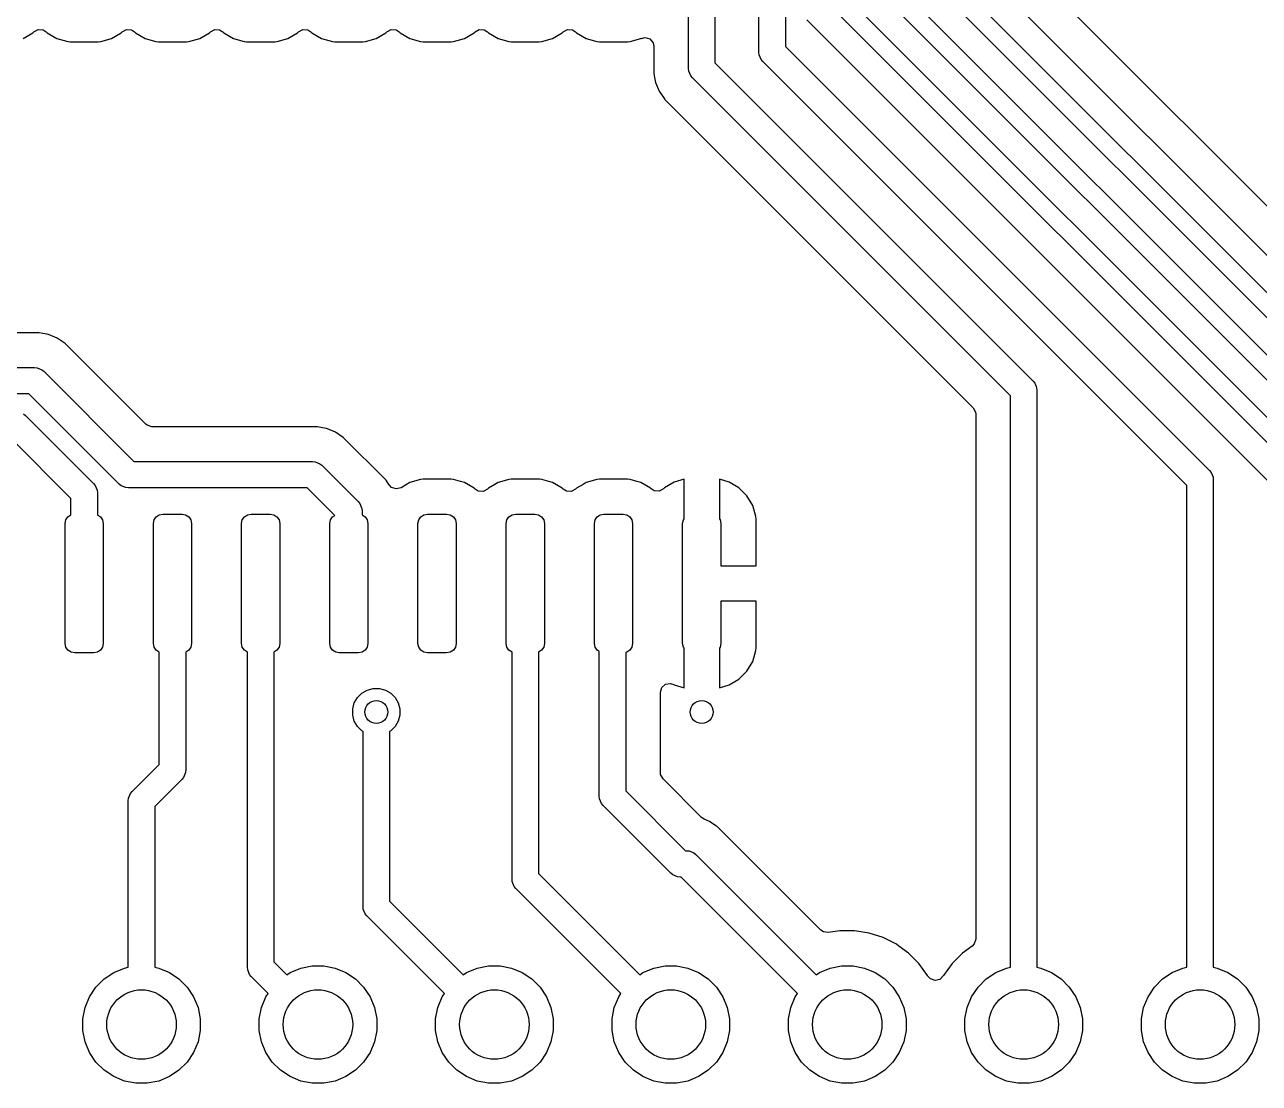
# Model space of a CAD drawing. Extents: x 2.38 to 6.32, y -6.47 to -4.51.
# Drawn here: x 4.675 to 5.375, y -6.451 to -5.851 of the extents above; entities that cross this region are included whole.
import ezdxf

# ---------------------------------------------------------------- set-up
doc = ezdxf.new("R2010")
doc.units = 0
doc.header["$MEASUREMENT"] = 0
doc.layers.add('BLACK', color=7, linetype='CONTINUOUS')

msp = doc.modelspace()

# ---------------------------------------------------------------- linework, layer by layer
at = {"layer": 'BLACK', "linetype": 'CONTINUOUS'}
for p, q in [((5.09089, -5.8661), (5.09089, -5.7511)), ((5.10589, -5.74799), (5.10589, -5.863)), ((5.20596, -5.80842), (5.74625, -6.3487)), ((5.18096, -5.81883), (5.64625, -6.28411)), ((5.73344, -6.35711), (5.19316, -5.81683)), ((5.15593, -5.82915), (5.54625, -6.21947)), ((5.63344, -6.29252), (5.16816, -5.82724)), ((5.05096, -5.87539), (5.05096, -5.84013)), ((5.06596, -5.84013), (5.06596, -5.87229)), ((5.13093, -5.8395), (5.44625, -6.15483)), ((5.53344, -6.22788), (5.14312, -5.83756)), ((5.43344, -6.16324), (5.11812, -5.84791)), ((5.75829, -6.33288), (5.27111, -5.8457)), ((4.67393, -5.85837), (4.6794, -5.85514)), ((4.6794, -5.85514), (4.67996, -5.85458)), ((4.67996, -5.85458), (4.68241, -5.85324)), ((4.68241, -5.85324), (4.6852, -5.85344)), ((4.6852, -5.85344), (4.68697, -5.85458)), ((4.68697, -5.85458), (4.68753, -5.85514)), ((4.68753, -5.85514), (4.693, -5.85837)), ((4.72393, -5.85837), (4.7294, -5.85514)), ((4.7294, -5.85514), (4.72996, -5.85458)), ((4.72996, -5.85458), (4.73241, -5.85324)), ((4.73241, -5.85324), (4.7352, -5.85344)), ((4.7352, -5.85344), (4.73697, -5.85458)), ((4.73697, -5.85458), (4.73753, -5.85514)), ((4.73753, -5.85514), (4.743, -5.85837)), ((4.77393, -5.85837), (4.7794, -5.85514)), ((4.7794, -5.85514), (4.77996, -5.85458)), ((4.77996, -5.85458), (4.78241, -5.85324)), ((4.78241, -5.85324), (4.7852, -5.85344)), ((4.7852, -5.85344), (4.78697, -5.85458)), ((4.78697, -5.85458), (4.78753, -5.85514)), ((4.78753, -5.85514), (4.793, -5.85837)), ((4.82393, -5.85837), (4.8294, -5.85514)), ((4.8294, -5.85514), (4.82996, -5.85458)), ((4.82996, -5.85458), (4.83241, -5.85324)), ((4.83241, -5.85324), (4.8352, -5.85344)), ((4.8352, -5.85344), (4.83697, -5.85458)), ((4.83697, -5.85458), (4.83753, -5.85514)), ((4.83753, -5.85514), (4.843, -5.85837)), ((4.87393, -5.85837), (4.8794, -5.85514)), ((4.8794, -5.85514), (4.87996, -5.85458)), ((4.87996, -5.85458), (4.88241, -5.85324)), ((4.88241, -5.85324), (4.8852, -5.85344)), ((4.8852, -5.85344), (4.88697, -5.85458)), ((4.88697, -5.85458), (4.88753, -5.85514)), ((4.88753, -5.85514), (4.893, -5.85837)), ((4.92393, -5.85837), (4.9294, -5.85514)), ((4.9294, -5.85514), (4.92996, -5.85458)), ((4.92996, -5.85458), (4.93241, -5.85324)), ((4.93241, -5.85324), (4.9352, -5.85344)), ((4.9352, -5.85344), (4.93697, -5.85458)), ((4.93697, -5.85458), (4.93753, -5.85514)), ((4.93753, -5.85514), (4.943, -5.85837)), ((4.97393, -5.85837), (4.9794, -5.85514)), ((4.9794, -5.85514), (4.97996, -5.85458)), ((4.97996, -5.85458), (4.98241, -5.85324)), ((4.98241, -5.85324), (4.9852, -5.85344)), ((4.9852, -5.85344), (4.98697, -5.85458)), ((4.98697, -5.85458), (4.98753, -5.85514)), ((4.98753, -5.85514), (4.993, -5.85837)), ((4.693, -5.85837), (4.69909, -5.86014)), ((4.69909, -5.86014), (4.70051, -5.86026)), ((4.70051, -5.86026), (4.71641, -5.86026)), ((4.71641, -5.86026), (4.71784, -5.86014)), ((4.71784, -5.86014), (4.72393, -5.85837)), ((4.743, -5.85837), (4.74909, -5.86014)), ((4.74909, -5.86014), (4.75051, -5.86026)), ((4.75051, -5.86026), (4.76641, -5.86026)), ((4.76641, -5.86026), (4.76784, -5.86014)), ((4.76784, -5.86014), (4.77393, -5.85837)), ((4.793, -5.85837), (4.79909, -5.86014)), ((4.79909, -5.86014), (4.80051, -5.86026)), ((4.80051, -5.86026), (4.81641, -5.86026)), ((4.81641, -5.86026), (4.81784, -5.86014)), ((4.81784, -5.86014), (4.82393, -5.85837)), ((4.843, -5.85837), (4.84909, -5.86014)), ((4.84909, -5.86014), (4.85051, -5.86026)), ((4.85051, -5.86026), (4.86641, -5.86026)), ((4.86641, -5.86026), (4.86784, -5.86014)), ((4.86784, -5.86014), (4.87393, -5.85837)), ((4.893, -5.85837), (4.89909, -5.86014)), ((4.89909, -5.86014), (4.90051, -5.86026)), ((4.90051, -5.86026), (4.91641, -5.86026)), ((4.91641, -5.86026), (4.91784, -5.86014)), ((4.91784, -5.86014), (4.92393, -5.85837)), ((4.943, -5.85837), (4.94909, -5.86014)), ((4.94909, -5.86014), (4.95051, -5.86026)), ((4.95051, -5.86026), (4.96641, -5.86026)), ((4.96641, -5.86026), (4.96784, -5.86014)), ((4.96784, -5.86014), (4.97393, -5.85837)), ((4.993, -5.85837), (4.99909, -5.86014)), ((4.99909, -5.86014), (5.00051, -5.86026)), ((5.00051, -5.86026), (5.01641, -5.86026)), ((5.01641, -5.86026), (5.01784, -5.86014)), ((5.01784, -5.86014), (5.02393, -5.85837)), ((5.02393, -5.85837), (5.02422, -5.85825)), ((5.02393, -5.85837), (5.02393, -5.85837)), ((5.02422, -5.85825), (5.02426, -5.85834)), ((5.02426, -5.85834), (5.02648, -5.85778)), ((5.02648, -5.85778), (5.02913, -5.85867)), ((5.02913, -5.85867), (5.03088, -5.86085)), ((5.03088, -5.86085), (5.03126, -5.86274)), ((5.03126, -5.86274), (5.03126, -5.87807)), ((5.10589, -5.863), (5.34625, -6.10336)), ((5.09103, -5.86757), (5.09089, -5.8661)), ((5.09215, -5.87027), (5.09103, -5.86757)), ((5.09308, -5.87141), (5.09215, -5.87027)), ((5.03126, -5.87807), (5.03157, -5.87962)), ((5.05111, -5.87686), (5.05096, -5.87539)), ((5.05223, -5.87956), (5.05111, -5.87686)), ((5.06596, -5.87229), (5.24625, -6.05257)), ((5.33344, -6.11177), (5.09308, -5.87141)), ((5.03157, -5.87962), (5.03231, -5.88333)), ((5.03231, -5.88333), (5.03436, -5.88828)), ((5.05316, -5.8807), (5.05223, -5.87956)), ((5.23344, -6.06098), (5.05316, -5.8807)), ((5.03436, -5.88828), (5.03729, -5.89267)), ((5.03729, -5.89267), (5.03733, -5.89274)), ((5.03733, -5.89274), (5.03733, -5.89274)), ((5.03733, -5.89274), (5.21229, -6.06769)), ((4.68292, -6.02516), (4.20889, -6.02516)), ((4.68709, -6.02599), (4.68292, -6.02516)), ((4.68292, -6.02516), (4.68292, -6.02516)), ((4.68745, -6.02606), (4.68709, -6.02599)), ((4.68709, -6.02599), (4.68709, -6.02599)), ((4.68817, -6.0262), (4.68745, -6.02606)), ((4.69312, -6.02825), (4.68817, -6.0262)), ((4.68817, -6.0262), (4.68817, -6.0262)), ((4.69758, -6.03123), (4.69312, -6.02825)), ((4.74333, -6.07698), (4.69758, -6.03123)), ((4.21157, -6.04486), (4.68024, -6.04486)), ((4.68024, -6.04486), (4.6817, -6.04501)), ((4.6817, -6.04501), (4.6844, -6.04613)), ((4.6844, -6.04613), (4.68554, -6.04706)), ((4.68554, -6.04706), (4.73662, -6.09814)), ((5.24625, -6.05257), (5.24718, -6.05371)), ((4.67713, -6.05986), (4.21468, -6.05986)), ((4.72821, -6.11094), (4.67713, -6.05986)), ((5.24718, -6.05371), (5.24796, -6.05558)), ((5.24796, -6.05558), (5.2483, -6.05641)), ((5.2483, -6.05641), (5.24844, -6.05787)), ((5.24844, -6.05787), (5.24844, -6.38486)), ((5.23344, -6.38486), (5.23344, -6.06098)), ((4.67405, -6.07113), (4.67519, -6.07206)), ((4.67519, -6.07206), (4.71377, -6.11064)), ((5.21229, -6.06769), (5.21363, -6.07014)), ((5.21363, -6.07014), (5.21374, -6.0712)), ((5.21374, -6.0712), (5.21374, -6.36884)), ((4.74415, -6.07765), (4.74333, -6.07698)), ((4.74684, -6.07843), (4.74415, -6.07765)), ((4.8406, -6.07843), (4.74684, -6.07843)), ((4.84348, -6.07901), (4.8406, -6.07843)), ((4.8406, -6.07843), (4.8406, -6.07843)), ((4.84586, -6.07948), (4.84348, -6.07901)), ((4.84819, -6.08045), (4.84586, -6.07948)), ((4.84586, -6.07948), (4.84586, -6.07948)), ((4.85081, -6.08153), (4.84819, -6.08045)), ((4.70096, -6.11905), (4.66678, -6.08486)), ((4.85526, -6.08451), (4.85081, -6.08153)), ((4.8796, -6.10884), (4.85526, -6.08451)), ((4.85526, -6.08451), (4.85526, -6.08451)), ((4.85526, -6.08451), (4.85526, -6.08451)), ((4.73662, -6.09814), (4.83792, -6.09814)), ((4.83792, -6.09814), (4.83938, -6.09828)), ((4.83938, -6.09828), (4.84209, -6.0994)), ((4.84209, -6.0994), (4.84322, -6.10033)), ((4.84322, -6.10033), (4.86377, -6.12088)), ((4.88114, -6.11115), (4.8796, -6.10884)), ((4.8796, -6.10884), (4.8796, -6.10884)), ((4.8796, -6.10884), (4.8796, -6.10884)), ((4.89909, -6.10836), (4.893, -6.11013)), ((4.90051, -6.10825), (4.89909, -6.10836)), ((4.91642, -6.10825), (4.90051, -6.10825)), ((4.91784, -6.10836), (4.91642, -6.10825)), ((4.92177, -6.1095), (4.91784, -6.10836)), ((4.91784, -6.10836), (4.91784, -6.10836)), ((4.91784, -6.10836), (4.91784, -6.10836)), ((4.91784, -6.10836), (4.91784, -6.10836)), ((4.91784, -6.10836), (4.91784, -6.10836)), ((4.94909, -6.10836), (4.943, -6.11013)), ((4.95051, -6.10825), (4.94909, -6.10836)), ((4.96642, -6.10825), (4.95051, -6.10825)), ((4.96784, -6.10836), (4.96642, -6.10825)), ((4.97177, -6.1095), (4.96784, -6.10836)), ((4.96784, -6.10836), (4.96784, -6.10836)), ((4.96784, -6.10836), (4.96784, -6.10836)), ((4.96784, -6.10836), (4.96784, -6.10836)), ((4.96784, -6.10836), (4.96784, -6.10836)), ((4.99909, -6.10836), (4.993, -6.11013)), ((5.00051, -6.10825), (4.99909, -6.10836)), ((5.01642, -6.10825), (5.00051, -6.10825)), ((5.01784, -6.10836), (5.01642, -6.10825)), ((5.02177, -6.1095), (5.01784, -6.10836)), ((5.01784, -6.10836), (5.01784, -6.10836)), ((5.01784, -6.10836), (5.01784, -6.10836)), ((5.01784, -6.10836), (5.01784, -6.10836)), ((5.01784, -6.10836), (5.01784, -6.10836)), ((5.04846, -6.10823), (5.04288, -6.10986)), ((5.04846, -6.13067), (5.04846, -6.10823)), ((5.07405, -6.10986), (5.06846, -6.10823)), ((5.06846, -6.10823), (5.06846, -6.13067)), ((5.34625, -6.10336), (5.34718, -6.10449)), ((5.34718, -6.10449), (5.34826, -6.1071)), ((5.34826, -6.1071), (5.3483, -6.1072)), ((5.3483, -6.1072), (5.34844, -6.10866)), ((5.34844, -6.10866), (5.34844, -6.38486)), ((4.71377, -6.11064), (4.7147, -6.11178)), ((4.7147, -6.11178), (4.71582, -6.11448)), ((4.71582, -6.11448), (4.71596, -6.11594)), ((4.71596, -6.11594), (4.71596, -6.12837)), ((4.72935, -6.11187), (4.72821, -6.11094)), ((4.73205, -6.11299), (4.72935, -6.11187)), ((4.73351, -6.11314), (4.73205, -6.11299)), ((4.83481, -6.11314), (4.73351, -6.11314)), ((4.85042, -6.12874), (4.83481, -6.11314)), ((4.88135, -6.11146), (4.88114, -6.11115)), ((4.8814, -6.11154), (4.88135, -6.11146)), ((4.88269, -6.11286), (4.8814, -6.11154)), ((4.88534, -6.11374), (4.88269, -6.11286)), ((4.88805, -6.11306), (4.88534, -6.11374)), ((4.893, -6.11013), (4.88805, -6.11306)), ((4.92393, -6.11013), (4.92177, -6.1095)), ((4.9294, -6.11336), (4.92393, -6.11013)), ((4.92996, -6.11392), (4.9294, -6.11336)), ((4.9294, -6.11336), (4.9294, -6.11336)), ((4.9294, -6.11336), (4.9294, -6.11336)), ((4.93173, -6.11506), (4.92996, -6.11392)), ((4.93452, -6.11526), (4.93173, -6.11506)), ((4.93697, -6.11392), (4.93452, -6.11526)), ((4.93753, -6.11336), (4.93697, -6.11392)), ((4.94128, -6.11115), (4.93753, -6.11336)), ((4.93753, -6.11336), (4.93753, -6.11336)), ((4.93753, -6.11336), (4.93753, -6.11336)), ((4.93753, -6.11336), (4.93753, -6.11336)), ((4.943, -6.11013), (4.94128, -6.11115)), ((4.97393, -6.11013), (4.97177, -6.1095)), ((4.9794, -6.11336), (4.97393, -6.11013)), ((4.97996, -6.11392), (4.9794, -6.11336)), ((4.9794, -6.11336), (4.9794, -6.11336)), ((4.9794, -6.11336), (4.9794, -6.11336)), ((4.98173, -6.11506), (4.97996, -6.11392)), ((4.98452, -6.11526), (4.98173, -6.11506)), ((4.98697, -6.11392), (4.98452, -6.11526)), ((4.98753, -6.11336), (4.98697, -6.11392)), ((4.99128, -6.11115), (4.98753, -6.11336)), ((4.98753, -6.11336), (4.98753, -6.11336)), ((4.98753, -6.11336), (4.98753, -6.11336)), ((4.98753, -6.11336), (4.98753, -6.11336)), ((4.993, -6.11013), (4.99128, -6.11115)), ((5.02393, -6.11013), (5.02177, -6.1095)), ((5.0294, -6.11336), (5.02393, -6.11013)), ((5.02975, -6.11371), (5.0294, -6.11336)), ((5.0294, -6.11336), (5.0294, -6.11336)), ((5.0294, -6.11336), (5.0294, -6.11336)), ((5.03152, -6.11485), (5.02975, -6.11371)), ((5.03431, -6.11505), (5.03152, -6.11485)), ((5.03676, -6.11371), (5.03431, -6.11505)), ((5.03735, -6.11313), (5.03676, -6.11371)), ((5.04288, -6.10986), (5.03735, -6.11313)), ((5.03735, -6.11313), (5.03735, -6.11313)), ((5.07958, -6.11313), (5.07405, -6.10986)), ((5.08412, -6.11767), (5.07958, -6.11313)), ((5.07958, -6.11313), (5.07958, -6.11313)), ((5.33344, -6.38486), (5.33344, -6.11177)), ((4.70096, -6.12837), (4.70096, -6.11905)), ((4.86377, -6.12088), (4.8647, -6.12201)), ((4.8647, -6.12201), (4.86568, -6.12438)), ((5.08739, -6.12319), (5.08412, -6.11767)), ((5.08412, -6.11767), (5.08412, -6.11767)), ((4.69805, -6.13129), (4.69922, -6.12954)), ((4.69922, -6.12954), (4.70096, -6.12837)), ((4.71596, -6.12837), (4.71771, -6.12954)), ((4.71771, -6.12954), (4.71888, -6.13129)), ((4.74805, -6.13129), (4.74922, -6.12954)), ((4.74922, -6.12954), (4.75098, -6.12836)), ((4.75098, -6.12836), (4.75305, -6.12795)), ((4.75305, -6.12795), (4.76388, -6.12795)), ((4.76388, -6.12795), (4.76595, -6.12836)), ((4.76595, -6.12836), (4.76771, -6.12954)), ((4.76771, -6.12954), (4.76888, -6.13129)), ((4.79805, -6.13129), (4.79922, -6.12954)), ((4.79922, -6.12954), (4.80098, -6.12836)), ((4.80098, -6.12836), (4.80305, -6.12795)), ((4.80305, -6.12795), (4.81388, -6.12795)), ((4.81388, -6.12795), (4.81595, -6.12836)), ((4.81595, -6.12836), (4.81771, -6.12954)), ((4.81771, -6.12954), (4.81888, -6.13129)), ((4.84805, -6.13129), (4.84922, -6.12954)), ((4.84922, -6.12954), (4.85042, -6.12874)), ((4.86568, -6.12438), (4.86582, -6.12472)), ((4.86582, -6.12472), (4.86596, -6.12618)), ((4.86596, -6.12618), (4.86596, -6.12837)), ((4.86596, -6.12837), (4.86771, -6.12954)), ((4.86771, -6.12954), (4.86888, -6.13129)), ((4.89805, -6.13129), (4.89922, -6.12954)), ((4.89922, -6.12954), (4.90098, -6.12836)), ((4.90098, -6.12836), (4.90305, -6.12795)), ((4.90305, -6.12795), (4.91388, -6.12795)), ((4.91388, -6.12795), (4.91595, -6.12836)), ((4.91595, -6.12836), (4.91771, -6.12954)), ((4.91771, -6.12954), (4.91888, -6.13129)), ((4.94805, -6.13129), (4.94922, -6.12954)), ((4.94922, -6.12954), (4.95098, -6.12836)), ((4.95098, -6.12836), (4.95305, -6.12795)), ((4.95305, -6.12795), (4.96388, -6.12795)), ((4.96388, -6.12795), (4.96595, -6.12836)), ((4.96595, -6.12836), (4.96771, -6.12954)), ((4.96771, -6.12954), (4.96888, -6.13129)), ((4.99805, -6.13129), (4.99922, -6.12954)), ((4.99922, -6.12954), (5.00098, -6.12836)), ((5.00098, -6.12836), (5.00305, -6.12795)), ((5.00305, -6.12795), (5.01388, -6.12795)), ((5.01388, -6.12795), (5.01595, -6.12836)), ((5.01595, -6.12836), (5.01771, -6.12954)), ((5.01771, -6.12954), (5.01888, -6.13129)), ((5.08918, -6.12936), (5.08739, -6.12319)), ((5.08929, -6.1308), (5.08918, -6.12936)), ((5.08918, -6.12936), (5.08918, -6.12936)), ((4.69764, -6.13337), (4.69805, -6.13129)), ((4.69764, -6.20128), (4.69764, -6.13337)), ((4.71888, -6.13129), (4.71929, -6.13337)), ((4.71929, -6.13337), (4.71929, -6.20128)), ((4.74764, -6.13337), (4.74805, -6.13129)), ((4.74764, -6.20128), (4.74764, -6.13337)), ((4.76888, -6.13129), (4.76929, -6.13337)), ((4.76929, -6.13337), (4.76929, -6.20128)), ((4.79764, -6.13337), (4.79805, -6.13129)), ((4.79764, -6.20128), (4.79764, -6.13337)), ((4.81888, -6.13129), (4.81929, -6.13337)), ((4.81929, -6.13337), (4.81929, -6.20128)), ((4.84764, -6.13337), (4.84805, -6.13129)), ((4.84764, -6.20128), (4.84764, -6.13337)), ((4.86888, -6.13129), (4.86929, -6.13337)), ((4.86929, -6.13337), (4.86929, -6.20128)), ((4.89764, -6.13337), (4.89805, -6.13129)), ((4.89764, -6.20128), (4.89764, -6.13337)), ((4.91888, -6.13129), (4.91929, -6.13337)), ((4.91929, -6.13337), (4.91929, -6.20128)), ((4.94764, -6.13337), (4.94805, -6.13129)), ((4.94764, -6.20128), (4.94764, -6.13337)), ((4.96888, -6.13129), (4.96929, -6.13337)), ((4.96929, -6.13337), (4.96929, -6.20128)), ((4.99764, -6.13337), (4.99805, -6.13129)), ((4.99764, -6.20128), (4.99764, -6.13337)), ((5.01888, -6.13129), (5.01929, -6.13337)), ((5.01929, -6.13337), (5.01929, -6.20128)), ((5.04764, -6.13337), (5.04805, -6.13129)), ((5.04764, -6.20128), (5.04764, -6.13337)), ((5.04805, -6.13129), (5.04846, -6.13067)), ((5.06846, -6.13067), (5.06888, -6.13129)), ((5.06888, -6.13129), (5.06929, -6.13337)), ((5.06929, -6.13337), (5.06929, -6.15732)), ((5.08929, -6.15732), (5.08929, -6.1308)), ((5.08929, -6.1308), (5.08929, -6.1308)), ((5.06929, -6.15732), (5.08929, -6.15732)), ((5.08929, -6.17732), (5.06929, -6.17732)), ((5.06929, -6.17732), (5.06929, -6.20128)), ((5.08929, -6.20385), (5.08929, -6.17732)), ((4.69805, -6.20335), (4.69764, -6.20128)), ((4.69922, -6.20511), (4.69805, -6.20335)), ((4.70098, -6.20628), (4.69922, -6.20511)), ((4.70305, -6.20669), (4.70098, -6.20628)), ((4.71388, -6.20669), (4.70305, -6.20669)), ((4.71595, -6.20628), (4.71388, -6.20669)), ((4.71771, -6.20511), (4.71595, -6.20628)), ((4.71888, -6.20335), (4.71771, -6.20511)), ((4.71929, -6.20128), (4.71888, -6.20335)), ((4.74805, -6.20335), (4.74764, -6.20128)), ((4.74922, -6.20511), (4.74805, -6.20335)), ((4.75096, -6.20627), (4.74922, -6.20511)), ((4.75096, -6.26992), (4.75096, -6.20627)), ((4.76771, -6.20511), (4.76596, -6.20627)), ((4.76596, -6.20627), (4.76596, -6.27303)), ((4.76888, -6.20335), (4.76771, -6.20511)), ((4.76929, -6.20128), (4.76888, -6.20335)), ((4.79805, -6.20335), (4.79764, -6.20128)), ((4.79922, -6.20511), (4.79805, -6.20335)), ((4.80096, -6.20627), (4.79922, -6.20511)), ((4.80096, -6.20671), (4.80096, -6.20627)), ((4.80096, -6.38484), (4.80096, -6.20671)), ((4.81771, -6.20511), (4.81596, -6.20627)), ((4.81596, -6.20627), (4.81596, -6.20671)), ((4.81596, -6.20671), (4.81596, -6.38174)), ((4.81888, -6.20335), (4.81771, -6.20511)), ((4.81929, -6.20128), (4.81888, -6.20335)), ((4.84805, -6.20335), (4.84764, -6.20128)), ((4.84922, -6.20511), (4.84805, -6.20335)), ((4.85098, -6.20628), (4.84922, -6.20511)), ((4.85305, -6.20669), (4.85098, -6.20628)), ((4.86388, -6.20669), (4.85305, -6.20669)), ((4.86595, -6.20628), (4.86388, -6.20669)), ((4.86771, -6.20511), (4.86595, -6.20628)), ((4.86888, -6.20335), (4.86771, -6.20511)), ((4.86929, -6.20128), (4.86888, -6.20335)), ((4.89805, -6.20335), (4.89764, -6.20128)), ((4.89922, -6.20511), (4.89805, -6.20335)), ((4.90098, -6.20628), (4.89922, -6.20511)), ((4.90305, -6.20669), (4.90098, -6.20628)), ((4.91388, -6.20669), (4.90305, -6.20669)), ((4.91595, -6.20628), (4.91388, -6.20669)), ((4.91771, -6.20511), (4.91595, -6.20628)), ((4.91888, -6.20335), (4.91771, -6.20511)), ((4.91929, -6.20128), (4.91888, -6.20335)), ((4.94805, -6.20335), (4.94764, -6.20128)), ((4.94922, -6.20511), (4.94805, -6.20335)), ((4.95096, -6.20627), (4.94922, -6.20511)), ((4.95096, -6.20671), (4.95096, -6.20627)), ((4.95096, -6.33484), (4.95096, -6.20671)), ((4.96771, -6.20511), (4.96596, -6.20627)), ((4.96596, -6.20627), (4.96596, -6.20671)), ((4.96596, -6.20671), (4.96596, -6.33174)), ((4.96888, -6.20335), (4.96771, -6.20511)), ((4.96929, -6.20128), (4.96888, -6.20335)), ((4.99805, -6.20335), (4.99764, -6.20128)), ((4.99922, -6.20511), (4.99805, -6.20335)), ((5.00037, -6.20588), (4.99922, -6.20511)), ((5.00037, -6.28794), (5.00037, -6.20588)), ((5.01595, -6.20628), (5.01537, -6.2064)), ((5.01537, -6.2064), (5.01537, -6.28483)), ((5.01771, -6.20511), (5.01595, -6.20628)), ((5.01888, -6.20335), (5.01771, -6.20511)), ((5.01929, -6.20128), (5.01888, -6.20335)), ((5.04805, -6.20335), (5.04764, -6.20128)), ((5.04846, -6.20397), (5.04805, -6.20335)), ((5.04846, -6.22641), (5.04846, -6.20397)), ((5.06888, -6.20335), (5.06846, -6.20397)), ((5.06846, -6.20397), (5.06846, -6.22641)), ((5.06929, -6.20128), (5.06888, -6.20335)), ((5.08739, -6.21145), (5.08918, -6.20529)), ((5.08918, -6.20529), (5.08929, -6.20385)), ((5.08918, -6.20529), (5.08918, -6.20529)), ((5.08929, -6.20385), (5.08929, -6.20385)), ((5.08412, -6.21698), (5.08739, -6.21145)), ((5.07958, -6.22152), (5.08412, -6.21698)), ((5.08412, -6.21698), (5.08412, -6.21698)), ((4.8658, -6.22945), (4.86885, -6.22769)), ((4.86885, -6.22769), (4.87225, -6.22677)), ((4.87225, -6.22677), (4.87578, -6.22677)), ((4.87578, -6.22677), (4.87918, -6.22769)), ((4.87918, -6.22769), (4.88223, -6.22945)), ((5.03508, -6.22887), (5.03587, -6.22619)), ((5.03587, -6.22619), (5.03798, -6.22436)), ((5.03798, -6.22436), (5.04075, -6.22396)), ((5.04075, -6.22396), (5.04256, -6.2246)), ((5.04256, -6.2246), (5.04288, -6.22479)), ((5.04288, -6.22479), (5.04846, -6.22641)), ((5.04846, -6.22641), (5.04846, -6.22641)), ((5.06846, -6.22641), (5.07405, -6.22479)), ((5.07405, -6.22479), (5.07958, -6.22152)), ((5.07958, -6.22152), (5.07958, -6.22152)), ((4.86063, -6.2384), (4.86154, -6.23499)), ((4.86154, -6.23499), (4.86331, -6.23194)), ((4.86331, -6.23194), (4.8658, -6.22945)), ((4.88223, -6.22945), (4.88473, -6.23194)), ((4.88473, -6.23194), (4.88649, -6.23499)), ((4.88649, -6.23499), (4.8874, -6.2384)), ((5.03508, -6.27461), (5.03508, -6.22887)), ((4.86063, -6.24192), (4.86063, -6.2384)), ((4.86154, -6.24532), (4.86063, -6.24192)), ((4.8874, -6.24192), (4.88649, -6.24532)), ((4.8874, -6.2384), (4.8874, -6.24192)), ((4.86331, -6.24838), (4.86154, -6.24532)), ((4.8658, -6.25087), (4.86331, -6.24838)), ((4.88473, -6.24838), (4.88223, -6.25087)), ((4.88649, -6.24532), (4.88473, -6.24838)), ((4.86652, -6.25128), (4.8658, -6.25087)), ((4.86652, -6.35039), (4.86652, -6.25128)), ((4.88223, -6.25087), (4.88152, -6.25128)), ((4.88152, -6.25128), (4.88152, -6.34729)), ((4.73564, -6.28525), (4.75096, -6.26992)), ((4.76582, -6.27449), (4.7647, -6.2772)), ((4.76596, -6.27303), (4.76582, -6.27449)), ((5.03519, -6.27567), (5.03508, -6.27461)), ((5.03653, -6.27812), (5.03519, -6.27567)), ((4.76377, -6.27833), (4.74844, -6.29366)), ((4.7647, -6.2772), (4.76377, -6.27833)), ((5.05832, -6.29991), (5.03653, -6.27812)), ((4.73344, -6.29055), (4.73359, -6.28909)), ((4.73344, -6.38486), (4.73344, -6.29055)), ((4.73359, -6.28909), (4.73471, -6.28638)), ((4.73471, -6.28638), (4.73564, -6.28525)), ((5.00052, -6.2894), (5.00037, -6.28794)), ((5.00164, -6.2921), (5.00052, -6.2894)), ((5.01537, -6.28483), (5.04932, -6.31878)), ((4.74844, -6.29366), (4.74844, -6.38486)), ((5.00257, -6.29324), (5.00164, -6.2921)), ((5.04091, -6.33158), (5.00257, -6.29324)), ((5.05993, -6.30099), (5.05832, -6.29991)), ((5.06278, -6.30217), (5.05993, -6.30099)), ((5.06647, -6.30463), (5.06278, -6.30217)), ((5.06724, -6.30514), (5.06647, -6.30463)), ((5.1259, -6.3638), (5.06724, -6.30514)), ((5.06724, -6.30514), (5.06724, -6.30514)), ((5.04932, -6.31878), (5.0499, -6.31878)), ((5.0499, -6.31878), (5.05136, -6.31892)), ((5.05136, -6.31892), (5.05406, -6.32004)), ((5.05406, -6.32004), (5.0552, -6.32097)), ((5.0552, -6.32097), (5.12329, -6.38906)), ((4.96596, -6.33174), (5.02329, -6.38906)), ((5.04205, -6.33251), (5.04091, -6.33158)), ((5.04475, -6.33363), (5.04205, -6.33251)), ((4.95111, -6.33631), (4.95096, -6.33484)), ((4.95223, -6.33901), (4.95111, -6.33631)), ((4.95316, -6.34015), (4.95223, -6.33901)), ((5.04621, -6.33378), (5.04475, -6.33363)), ((5.04679, -6.33378), (5.04621, -6.33378)), ((5.11269, -6.39967), (5.04679, -6.33378)), ((5.01269, -6.39967), (4.95316, -6.34015)), ((4.86666, -6.35186), (4.86652, -6.35039)), ((4.86778, -6.35456), (4.86666, -6.35186)), ((4.88152, -6.34729), (4.92329, -6.38906)), ((4.86871, -6.3557), (4.86778, -6.35456)), ((4.91269, -6.39967), (4.86871, -6.3557)), ((5.12741, -6.36484), (5.1259, -6.3638)), ((5.13018, -6.3652), (5.12741, -6.36484)), ((5.13676, -6.36415), (5.13018, -6.3652)), ((5.14513, -6.36415), (5.13676, -6.36415)), ((5.1534, -6.36546), (5.14513, -6.36415)), ((5.16135, -6.36805), (5.1534, -6.36546)), ((5.16881, -6.37185), (5.16135, -6.36805)), ((5.17019, -6.37285), (5.16881, -6.37185)), ((5.16881, -6.37185), (5.16881, -6.37185)), ((5.16881, -6.37185), (5.16881, -6.37185)), ((5.17558, -6.37677), (5.17019, -6.37285)), ((5.2117, -6.37285), (5.20631, -6.37677)), ((5.21295, -6.37152), (5.2117, -6.37285)), ((5.21374, -6.36884), (5.21295, -6.37152)), ((4.81596, -6.38174), (4.82329, -6.38906)), ((5.1815, -6.38269), (5.17558, -6.37677)), ((5.17558, -6.37677), (5.17558, -6.37677)), ((5.17558, -6.37677), (5.17558, -6.37677)), ((5.20631, -6.37677), (5.20039, -6.38269)), ((5.20631, -6.37677), (5.20631, -6.37677)), ((4.71972, -6.39145), (4.72517, -6.38781)), ((4.72517, -6.38781), (4.73123, -6.3853)), ((4.73123, -6.3853), (4.73344, -6.38486)), ((4.74844, -6.38486), (4.75066, -6.3853)), ((4.75066, -6.3853), (4.75672, -6.38781)), ((4.75672, -6.38781), (4.76217, -6.39145)), ((4.80111, -6.38631), (4.80096, -6.38484)), ((4.80223, -6.38901), (4.80111, -6.38631)), ((4.80316, -6.39015), (4.80223, -6.38901)), ((4.82329, -6.38906), (4.82517, -6.38781)), ((4.82517, -6.38781), (4.83123, -6.3853)), ((4.83123, -6.3853), (4.83766, -6.38402)), ((4.83766, -6.38402), (4.84422, -6.38402)), ((4.84422, -6.38402), (4.85066, -6.3853)), ((4.85066, -6.3853), (4.85672, -6.38781)), ((4.85672, -6.38781), (4.86217, -6.39145)), ((4.92329, -6.38906), (4.92517, -6.38781)), ((4.92517, -6.38781), (4.93123, -6.3853)), ((4.93123, -6.3853), (4.93766, -6.38402)), ((4.93766, -6.38402), (4.94423, -6.38402)), ((4.94423, -6.38402), (4.95066, -6.3853)), ((4.95066, -6.3853), (4.95672, -6.38781)), ((4.95672, -6.38781), (4.96217, -6.39145)), ((5.02329, -6.38906), (5.02517, -6.38781)), ((5.02517, -6.38781), (5.03123, -6.3853)), ((5.03123, -6.3853), (5.03766, -6.38402)), ((5.03766, -6.38402), (5.04422, -6.38402)), ((5.04422, -6.38402), (5.05066, -6.3853)), ((5.05066, -6.3853), (5.05672, -6.38781)), ((5.05672, -6.38781), (5.06217, -6.39145)), ((5.12329, -6.38906), (5.12517, -6.38781)), ((5.12517, -6.38781), (5.13123, -6.3853)), ((5.13123, -6.3853), (5.13766, -6.38402)), ((5.13766, -6.38402), (5.14422, -6.38402)), ((5.14422, -6.38402), (5.15066, -6.3853)), ((5.15066, -6.3853), (5.15672, -6.38781)), ((5.15672, -6.38781), (5.16217, -6.39145)), ((5.18642, -6.38946), (5.1815, -6.38269)), ((5.1815, -6.38269), (5.1815, -6.38269)), ((5.1815, -6.38269), (5.1815, -6.38269)), ((5.20039, -6.38269), (5.19547, -6.38946)), ((5.20039, -6.38269), (5.20039, -6.38269)), ((5.21972, -6.39145), (5.22517, -6.38781)), ((5.22517, -6.38781), (5.23123, -6.3853)), ((5.23123, -6.3853), (5.23344, -6.38486)), ((5.24844, -6.38486), (5.25066, -6.3853)), ((5.25066, -6.3853), (5.25672, -6.38781)), ((5.25672, -6.38781), (5.26217, -6.39145)), ((5.31972, -6.39145), (5.32517, -6.38781)), ((5.32517, -6.38781), (5.33123, -6.3853)), ((5.33123, -6.3853), (5.33344, -6.38486)), ((5.34844, -6.38486), (5.35066, -6.3853)), ((5.35066, -6.3853), (5.35672, -6.38781)), ((5.35672, -6.38781), (5.36217, -6.39145)), ((4.71508, -6.39609), (4.71972, -6.39145)), ((4.76217, -6.39145), (4.76681, -6.39609)), ((4.81269, -6.39967), (4.80316, -6.39015)), ((4.86217, -6.39145), (4.86681, -6.39609)), ((4.96217, -6.39145), (4.96681, -6.39609)), ((5.06217, -6.39145), (5.06681, -6.39609)), ((5.16217, -6.39145), (5.16681, -6.39609)), ((5.18643, -6.38947), (5.18642, -6.38946)), ((5.18652, -6.38966), (5.18643, -6.38947)), ((5.18809, -6.39147), (5.18652, -6.38966)), ((5.19073, -6.39237), (5.18809, -6.39147)), ((5.19345, -6.3917), (5.19073, -6.39237)), ((5.19536, -6.38966), (5.19345, -6.3917)), ((5.19547, -6.38946), (5.19536, -6.38966)), ((5.21508, -6.39609), (5.21972, -6.39145)), ((5.26217, -6.39145), (5.26681, -6.39609)), ((5.31508, -6.39609), (5.31972, -6.39145)), ((5.36217, -6.39145), (5.36681, -6.39609)), ((4.70892, -6.40761), (4.71143, -6.40155)), ((4.71143, -6.40155), (4.71508, -6.39609)), ((4.76681, -6.39609), (4.77046, -6.40155)), ((4.77046, -6.40155), (4.77297, -6.40761)), ((4.80892, -6.40761), (4.81143, -6.40155)), ((4.81143, -6.40155), (4.81269, -6.39967)), ((4.86681, -6.39609), (4.87046, -6.40155)), ((4.87046, -6.40155), (4.87297, -6.40761)), ((4.90892, -6.40761), (4.91143, -6.40155)), ((4.91143, -6.40155), (4.91269, -6.39967)), ((4.96681, -6.39609), (4.97046, -6.40155)), ((4.97046, -6.40155), (4.97297, -6.40761)), ((5.00892, -6.40761), (5.01143, -6.40155)), ((5.01143, -6.40155), (5.01269, -6.39967)), ((5.06681, -6.39609), (5.07046, -6.40155)), ((5.07046, -6.40155), (5.07297, -6.40761)), ((5.10892, -6.40761), (5.11143, -6.40155)), ((5.11143, -6.40155), (5.11269, -6.39967)), ((5.16681, -6.39609), (5.17046, -6.40155)), ((5.17046, -6.40155), (5.17297, -6.40761)), ((5.20892, -6.40761), (5.21143, -6.40155)), ((5.21143, -6.40155), (5.21508, -6.39609)), ((5.26681, -6.39609), (5.27046, -6.40155)), ((5.27046, -6.40155), (5.27297, -6.40761)), ((5.30892, -6.40761), (5.31143, -6.40155)), ((5.31143, -6.40155), (5.31508, -6.39609)), ((5.36681, -6.39609), (5.37046, -6.40155)), ((5.37046, -6.40155), (5.37297, -6.40761)), ((4.70764, -6.41404), (4.70892, -6.40761)), ((4.77297, -6.40761), (4.77425, -6.41404)), ((4.80764, -6.41404), (4.80892, -6.40761)), ((4.87297, -6.40761), (4.87425, -6.41404)), ((4.90764, -6.41404), (4.90892, -6.40761)), ((4.97297, -6.40761), (4.97425, -6.41404)), ((5.00764, -6.41404), (5.00892, -6.40761)), ((5.07297, -6.40761), (5.07425, -6.41404)), ((5.10764, -6.41404), (5.10892, -6.40761)), ((5.17297, -6.40761), (5.17425, -6.41404)), ((5.20764, -6.41404), (5.20892, -6.40761)), ((5.27297, -6.40761), (5.27425, -6.41404)), ((5.30764, -6.41404), (5.30892, -6.40761)), ((5.37297, -6.40761), (5.37425, -6.41404)), ((4.70764, -6.4206), (4.70764, -6.41404)), ((4.77425, -6.41404), (4.77425, -6.4206)), ((4.80764, -6.4206), (4.80764, -6.41404)), ((4.87425, -6.41404), (4.87425, -6.4206)), ((4.90764, -6.4206), (4.90764, -6.41404)), ((4.97425, -6.41404), (4.97425, -6.4206)), ((5.00764, -6.4206), (5.00764, -6.41404)), ((5.07425, -6.41404), (5.07425, -6.4206)), ((5.10764, -6.4206), (5.10764, -6.41404)), ((5.17425, -6.41404), (5.17425, -6.4206)), ((5.20764, -6.4206), (5.20764, -6.41404)), ((5.27425, -6.41404), (5.27425, -6.4206)), ((5.30764, -6.4206), (5.30764, -6.41404)), ((5.37425, -6.41404), (5.37425, -6.4206)), ((4.70892, -6.42704), (4.70764, -6.4206)), ((4.77425, -6.4206), (4.77297, -6.42704)), ((4.80892, -6.42704), (4.80764, -6.4206)), ((4.87425, -6.4206), (4.87297, -6.42704)), ((4.90892, -6.42704), (4.90764, -6.4206)), ((4.97425, -6.4206), (4.97297, -6.42704)), ((5.00892, -6.42704), (5.00764, -6.4206)), ((5.07425, -6.4206), (5.07297, -6.42704)), ((5.10892, -6.42704), (5.10764, -6.4206)), ((5.17425, -6.4206), (5.17297, -6.42704)), ((5.20892, -6.42704), (5.20764, -6.4206)), ((5.27425, -6.4206), (5.27297, -6.42704)), ((5.30892, -6.42704), (5.30764, -6.4206)), ((5.37425, -6.4206), (5.37297, -6.42704)), ((4.71143, -6.4331), (4.70892, -6.42704)), ((4.77297, -6.42704), (4.77046, -6.4331)), ((4.81143, -6.4331), (4.80892, -6.42704)), ((4.87297, -6.42704), (4.87046, -6.4331)), ((4.91143, -6.4331), (4.90892, -6.42704)), ((4.97297, -6.42704), (4.97046, -6.4331)), ((5.01143, -6.4331), (5.00892, -6.42704)), ((5.07297, -6.42704), (5.07046, -6.4331)), ((5.11143, -6.4331), (5.10892, -6.42704)), ((5.17297, -6.42704), (5.17046, -6.4331)), ((5.21143, -6.4331), (5.20892, -6.42704)), ((5.27297, -6.42704), (5.27046, -6.4331)), ((5.31143, -6.4331), (5.30892, -6.42704)), ((5.37297, -6.42704), (5.37046, -6.4331)), ((4.71508, -6.43855), (4.71143, -6.4331)), ((4.77046, -6.4331), (4.76681, -6.43855)), ((4.81508, -6.43855), (4.81143, -6.4331)), ((4.87046, -6.4331), (4.86681, -6.43855)), ((4.91508, -6.43855), (4.91143, -6.4331)), ((4.97046, -6.4331), (4.96681, -6.43855)), ((5.01508, -6.43855), (5.01143, -6.4331)), ((5.07046, -6.4331), (5.06681, -6.43855)), ((5.11508, -6.43855), (5.11143, -6.4331)), ((5.17046, -6.4331), (5.16681, -6.43855)), ((5.21508, -6.43855), (5.21143, -6.4331)), ((5.27046, -6.4331), (5.26681, -6.43855)), ((5.31508, -6.43855), (5.31143, -6.4331)), ((5.37046, -6.4331), (5.36681, -6.43855)), ((4.71972, -6.44319), (4.71508, -6.43855)), ((4.72517, -6.44684), (4.71972, -6.44319)), ((4.76217, -6.44319), (4.75672, -6.44684)), ((4.76681, -6.43855), (4.76217, -6.44319)), ((4.81972, -6.44319), (4.81508, -6.43855)), ((4.82517, -6.44684), (4.81972, -6.44319)), ((4.86217, -6.44319), (4.85672, -6.44684)), ((4.86681, -6.43855), (4.86217, -6.44319)), ((4.91972, -6.44319), (4.91508, -6.43855)), ((4.92517, -6.44684), (4.91972, -6.44319)), ((4.96217, -6.44319), (4.95672, -6.44684)), ((4.96681, -6.43855), (4.96217, -6.44319)), ((5.01972, -6.44319), (5.01508, -6.43855)), ((5.02517, -6.44684), (5.01972, -6.44319)), ((5.06217, -6.44319), (5.05672, -6.44684)), ((5.06681, -6.43855), (5.06217, -6.44319)), ((5.11972, -6.44319), (5.11508, -6.43855)), ((5.12517, -6.44684), (5.11972, -6.44319)), ((5.16217, -6.44319), (5.15672, -6.44684)), ((5.16681, -6.43855), (5.16217, -6.44319)), ((5.21972, -6.44319), (5.21508, -6.43855)), ((5.22517, -6.44684), (5.21972, -6.44319)), ((5.26217, -6.44319), (5.25672, -6.44684)), ((5.26681, -6.43855), (5.26217, -6.44319)), ((5.31972, -6.44319), (5.31508, -6.43855)), ((5.32517, -6.44684), (5.31972, -6.44319)), ((5.36217, -6.44319), (5.35672, -6.44684)), ((5.36681, -6.43855), (5.36217, -6.44319)), ((4.73123, -6.44935), (4.72517, -6.44684)), ((4.73766, -6.45063), (4.73123, -6.44935)), ((4.74423, -6.45063), (4.73766, -6.45063)), ((4.75066, -6.44935), (4.74423, -6.45063)), ((4.75672, -6.44684), (4.75066, -6.44935)), ((4.83123, -6.44935), (4.82517, -6.44684)), ((4.83766, -6.45063), (4.83123, -6.44935)), ((4.84422, -6.45063), (4.83766, -6.45063)), ((4.85066, -6.44935), (4.84422, -6.45063)), ((4.85672, -6.44684), (4.85066, -6.44935)), ((4.93123, -6.44935), (4.92517, -6.44684)), ((4.93766, -6.45063), (4.93123, -6.44935)), ((4.94423, -6.45063), (4.93766, -6.45063)), ((4.95066, -6.44935), (4.94423, -6.45063)), ((4.95672, -6.44684), (4.95066, -6.44935)), ((5.03123, -6.44935), (5.02517, -6.44684)), ((5.03766, -6.45063), (5.03123, -6.44935)), ((5.04422, -6.45063), (5.03766, -6.45063)), ((5.05066, -6.44935), (5.04422, -6.45063)), ((5.05672, -6.44684), (5.05066, -6.44935)), ((5.13123, -6.44935), (5.12517, -6.44684)), ((5.13766, -6.45063), (5.13123, -6.44935)), ((5.14422, -6.45063), (5.13766, -6.45063)), ((5.15066, -6.44935), (5.14422, -6.45063)), ((5.15672, -6.44684), (5.15066, -6.44935)), ((5.23123, -6.44935), (5.22517, -6.44684)), ((5.23766, -6.45063), (5.23123, -6.44935)), ((5.24423, -6.45063), (5.23766, -6.45063)), ((5.25066, -6.44935), (5.24423, -6.45063)), ((5.25672, -6.44684), (5.25066, -6.44935)), ((5.33123, -6.44935), (5.32517, -6.44684)), ((5.33766, -6.45063), (5.33123, -6.44935)), ((5.34422, -6.45063), (5.33766, -6.45063)), ((5.35066, -6.44935), (5.34422, -6.45063)), ((5.35672, -6.44684), (5.35066, -6.44935))]:
    msp.add_line(p, q, dxfattribs=at)
at = {"layer": 'BLACK'}
for centre, radius in [((4.87402, -6.24016), 0.0065), ((5.05846, -6.24016), 0.0065), ((4.74094, -6.41732), 0.01969), ((4.84094, -6.41732), 0.01969), ((4.94094, -6.41732), 0.01969), ((5.04094, -6.41732), 0.01969), ((5.14094, -6.41732), 0.01969), ((5.24094, -6.41732), 0.01969), ((5.34094, -6.41732), 0.01969)]:
    msp.add_circle(centre, radius, dxfattribs=at)

doc.saveas('drawing.dxf')
